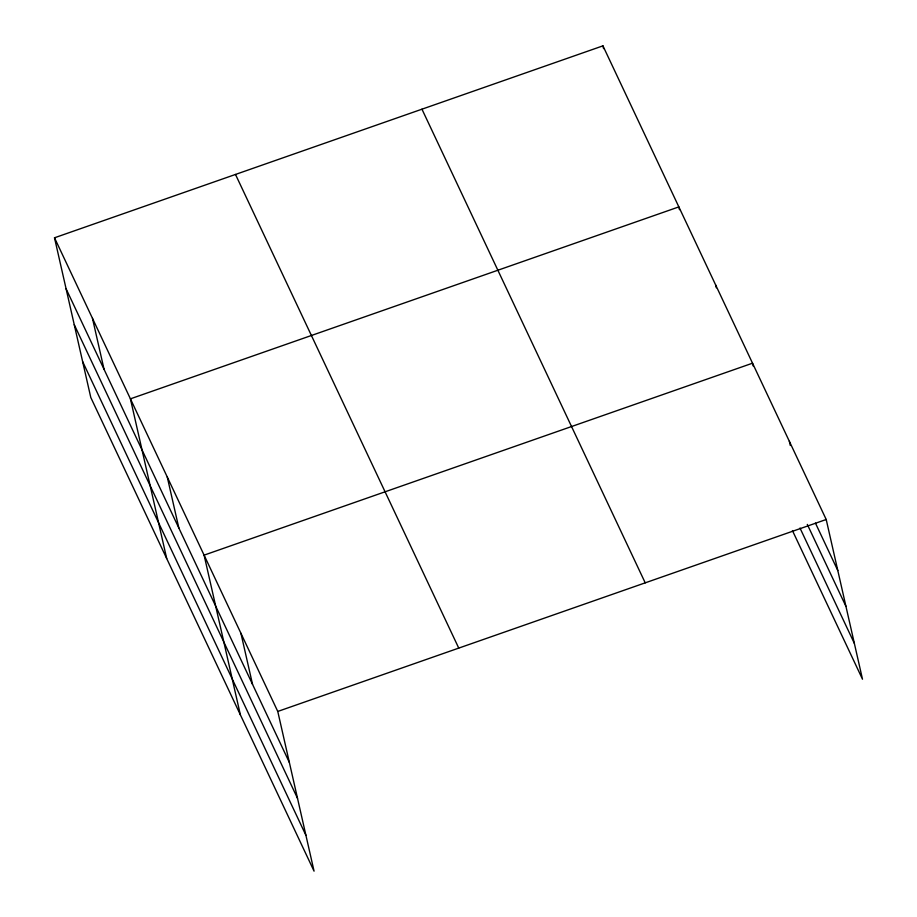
<?xml version="1.0" encoding="UTF-8"?>
<svg xmlns="http://www.w3.org/2000/svg" width="917" height="917" viewBox="0 0 917 917"><rect width="100%" height="100%" fill="white"/><g stroke="black" fill="none" stroke-linecap="round" stroke-linejoin="round"><path stroke-width="1.38" d="M54.504 237.79L277.771 711.443L314.061 871.15L90.794 397.497L54.504 237.79L602.939 45.85L826.206 519.503L862.496 679.21L792.437 530.588M277.771 711.443L826.206 519.503M815.454 523.137L837.806 570.546M807.304 524.409L845.955 606.401M799.991 528.043L854.346 643.356M421.958 109.192L645.224 582.845M235.497 174.448L458.752 648.101M66.104 288.832L289.371 762.486M74.254 324.687L297.521 798.34M82.645 361.63L305.911 835.295M789.365 441.352L790.305 445.49M753.155 365.963L752.525 363.201L204.101 555.14L240.38 714.847M715.696 285.049L716.315 287.8M679.474 209.649L678.855 206.898L130.42 398.838L166.699 558.533M602.939 45.85L603.569 48.612M240.93 633.292L252.53 684.334M167.261 476.989L178.849 528.02M92.468 318.314L104.057 369.356"/></g></svg>
